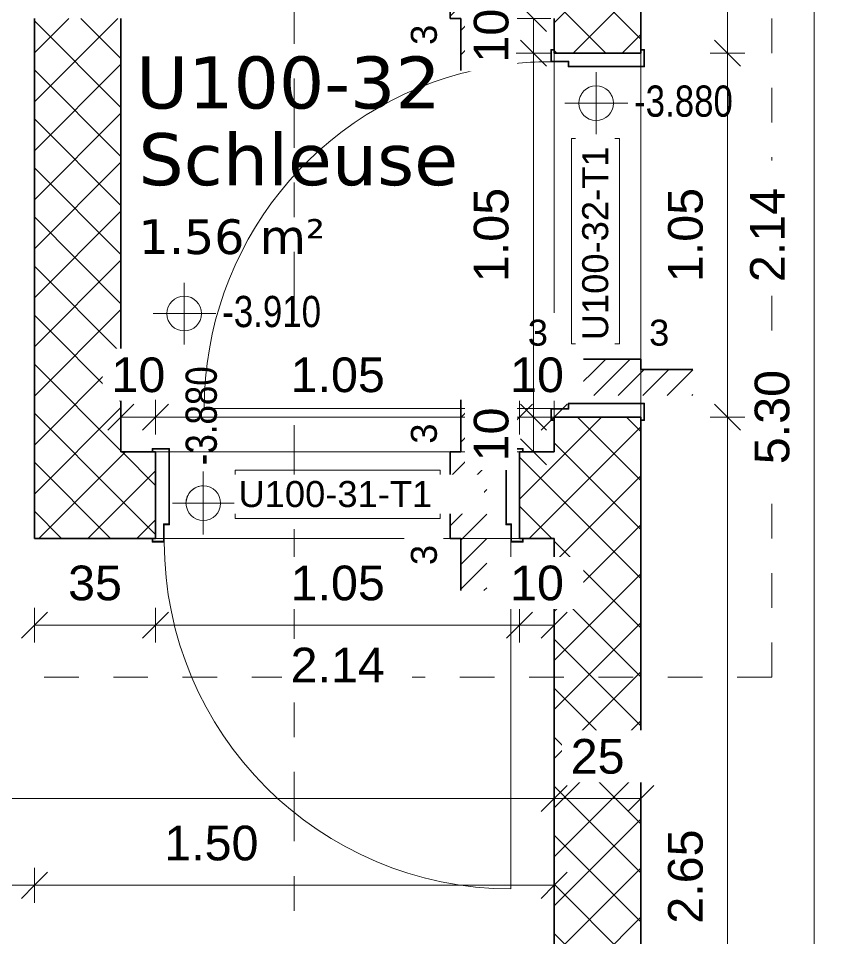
# Model space of a CAD drawing. Header units: metres. Extents: x -85.4 to -16.9, y -4 to 38.1.
# Drawn here: x -59.504 to -57.158, y 25.651 to 28.302 of the extents above; entities that cross this region are included whole.
import ezdxf

# ---------------------------------------------------------------- set-up
doc = ezdxf.new("R2010")
doc.units = ezdxf.units.M
for name, pattern in [('_Rasterlinie_', [0.375, 0.2, -0.05, 0.075, -0.05]), ('Grundrissdarstellung Sturz', [0.25, 0.15, -0.05, 0, -0.05]), ('Strichpunkt - Fein', [0.2, 0.1, -0.05, 0, -0.05])]:
    doc.linetypes.add(name, pattern=pattern)
for name, color, linetype, lineweight in [('A-____-____-DIMS', 7, 'Continuous', 5), ('A-____-____-DIMS-50', 7, 'Continuous', 5), ('A-____-NOTE-TEXT', 7, 'Continuous', 9), ('A-AREA-____-IDEN', 7, 'Continuous', 5), ('A-DETL-GENF-OTLN', 7, 'Continuous', 9), ('A-DOOR-____-IDEN', 7, 'Continuous', 5), ('A-DOOR-____-OTLN', 7, 'Continuous', 9), ('A-DOOR-FRAM-MCUT', 7, 'Continuous', 9), ('A-DOOR-OPNG-OTLN', 7, 'Continuous', 9), ('A-WALL-____-MCUT', 7, 'Continuous', 35), ('A-WALL-____-PATT', 7, 'Continuous', 35), ('G-____-____-DIMS', 7, 'Continuous', 5), ('I-WALL-____-OTLN', 7, 'Continuous', 9), ('S-GRID-____-OTLN', 7, 'Continuous', 5)]:
    doc.layers.add(name, color=color, linetype=linetype, lineweight=lineweight)
doc.styles.add('Arial_1', font='arial.ttf', dxfattribs={"height": 0.075})
doc.styles.add('Arial_2', font='arial.ttf', dxfattribs={"height": 0.1})
doc.styles.add('Arial_5', font='arial.ttf', dxfattribs={"width": 0.8, "height": 0.09})
doc.styles.add('Verdana_1', font='verdana.ttf', dxfattribs={"height": 0.1})
doc.styles.add('Verdana_3', font='verdana.ttf', dxfattribs={"height": 0.15})
doc.dimstyles.new('Arial_2_00mm_fein', dxfattribs={"dimscale": 0.3048, "dimtxt": 0.102026, "dimasz": 0.246063, "dimexe": 0.164042, "dimexo": 0.0625, "dimgap": 0.123031, "dimtad": 1, "dimdec": 1, "dimlfac": 100, "dimrnd": 0.5, "dimdsep": 46, "dimtxsty": 'Arial_2', "dimblk1": 'OBLIQUE', "dimblk2": 'OBLIQUE', "dimsah": 1, "dimcen": 0.09, "dimazin": 0, "dimtfac": 1, "dimtdec": 4, "dimtix": 1, "dimtmove": 0, "dimatfit": 3, "dimfxl": 0.164042, "dimfxlon": 1, "dimtvp": 1, "dimtfill": 1, "dimtolj": 1, "dimtzin": 0, "dimarcsym": 2})
doc.dimstyles.new('Arial_2_00mm_fein_2', dxfattribs={"dimscale": 0.3048, "dimtxt": 0.102026, "dimasz": 0.246063, "dimexe": 0.164042, "dimexo": 0.0625, "dimgap": 0.123031, "dimtad": 1, "dimrnd": 0.005, "dimzin": 0, "dimdsep": 46, "dimtxsty": 'Arial_2', "dimblk1": 'OBLIQUE', "dimblk2": 'OBLIQUE', "dimsah": 1, "dimcen": 0.09, "dimazin": 0, "dimtfac": 1, "dimtdec": 4, "dimtix": 1, "dimtmove": 0, "dimatfit": 3, "dimfxl": 0.164042, "dimfxlon": 1, "dimtvp": 1, "dimtfill": 1, "dimtolj": 1, "dimtzin": 0, "dimarcsym": 2})
doc.dimstyles.new('SUB_Rohbau_fein', dxfattribs={"dimscale": 0.3048, "dimtxt": 0.102026, "dimasz": 0.246063, "dimexe": 0.164042, "dimexo": 0.0625, "dimgap": 0.123031, "dimtad": 1, "dimrnd": 0.005, "dimzin": 0, "dimdsep": 46, "dimtxsty": 'Arial_2', "dimblk1": 'OBLIQUE', "dimblk2": 'OBLIQUE', "dimsah": 1, "dimcen": 0.09, "dimazin": 0, "dimtfac": 1, "dimtdec": 4, "dimtix": 1, "dimtmove": 0, "dimatfit": 3, "dimfxl": 0.164042, "dimfxlon": 1, "dimtvp": 1, "dimtfill": 1, "dimtolj": 1, "dimtzin": 0, "dimarcsym": 2})
doc.dimstyles.new('SUB_Rohbau_fein_1', dxfattribs={"dimscale": 0.3048, "dimtxt": 0.102026, "dimasz": 0.246063, "dimexe": 0.164042, "dimexo": 0.0625, "dimgap": 0.123031, "dimtad": 1, "dimrnd": 0.005, "dimzin": 0, "dimdsep": 46, "dimtxsty": 'Arial_2', "dimblk1": 'OBLIQUE', "dimblk2": 'OBLIQUE', "dimsah": 1, "dimcen": 0.09, "dimazin": 0, "dimtfac": 1, "dimtdec": 4, "dimtix": 1, "dimtmove": 2, "dimatfit": 3, "dimfxl": 0.164042, "dimfxlon": 1, "dimtvp": 1, "dimtfill": 1, "dimtolj": 1, "dimtzin": 0, "dimarcsym": 2})
doc.dimstyles.new('SUB_Rohbau_fein_2', dxfattribs={"dimscale": 0.3048, "dimtxt": 0.102026, "dimasz": 0.246063, "dimexe": 0.164042, "dimexo": 0.0625, "dimgap": 0.123031, "dimtad": 1, "dimdec": 1, "dimlfac": 100, "dimrnd": 0.5, "dimdsep": 46, "dimtxsty": 'Arial_2', "dimblk1": 'OBLIQUE', "dimblk2": 'OBLIQUE', "dimsah": 1, "dimcen": 0.09, "dimazin": 0, "dimtfac": 1, "dimtdec": 4, "dimtix": 1, "dimtmove": 0, "dimatfit": 3, "dimfxl": 0.164042, "dimfxlon": 1, "dimtvp": 1, "dimtfill": 1, "dimtolj": 1, "dimtzin": 0, "dimarcsym": 2})
pattern_1 = [(45, (-1.5, -0.67223), (-0.07071068, 0.07071068), []), (135, (-1.5, -0.67223), (-0.07071068, -0.07071068), [])]

# ---------------------------------------------------------------- blocks, each defined once
blk = doc.blocks.new('TU DF 1 - Stahlzarge - stumpf einschlagend - ML - 1050 x 2140 - EI30-selbstschliessend-32256515--01_UG_OK_FFB_AF_lo')
at = {"layer": 'A-DOOR-____-OTLN', "linetype": 'Grundrissdarstellung Sturz'}
for p, q in [((-0.525, 0.125), (0.3575, 0.125)), ((0.3575, 0.125), (0.4625, 0.125)), ((0.4625, 0.125), (0.525, 0.125)), ((-0.525, -0.125), (0.3575, -0.125)), ((0.3575, -0.125), (0.4625, -0.125)), ((0.4625, -0.125), (0.525, -0.125))]:
    blk.add_line(p, q, dxfattribs=at)
at = {"layer": 'A-DOOR-FRAM-MCUT'}
for p, q in [((-0.535, 0.135), (-0.485, 0.135)), ((-0.535, 0.125), (-0.535, 0.135)), ((-0.533, 0.133), (-0.533, 0.125)), ((-0.487, 0.133), (-0.533, 0.133)), ((-0.487, -0.083), (-0.487, 0.133)), ((-0.485, 0.135), (-0.485, -0.085)), ((0.485, 0.135), (0.535, 0.135)), ((0.485, -0.085), (0.485, 0.135)), ((0.487, 0.133), (0.487, -0.083)), ((0.533, 0.133), (0.487, 0.133)), ((0.533, 0.125), (0.533, 0.133)), ((0.535, 0.135), (0.535, 0.125)), ((-0.502, -0.083), (-0.487, -0.083)), ((-0.502, -0.133), (-0.502, -0.083)), ((-0.5, -0.085), (-0.5, -0.135)), ((-0.485, -0.085), (-0.5, -0.085)), ((0.5, -0.085), (0.485, -0.085)), ((0.487, -0.083), (0.502, -0.083)), ((0.5, -0.135), (0.5, -0.085)), ((0.502, -0.083), (0.502, -0.133)), ((-0.535, -0.135), (-0.535, -0.125)), ((-0.533, -0.125), (-0.533, -0.133)), ((0.533, -0.133), (0.533, -0.125)), ((0.535, -0.125), (0.535, -0.135)), ((-0.5, -0.135), (-0.535, -0.135)), ((-0.533, -0.133), (-0.502, -0.133)), ((0.535, -0.135), (0.5, -0.135)), ((0.502, -0.133), (0.533, -0.133))]:
    blk.add_line(p, q, dxfattribs=at)
at = {"layer": 'A-DOOR-OPNG-OTLN'}
for p, q in [((0.5, -0.135), (0.5, -0.32)), ((0.5, -0.32), (0.5, -0.395)), ((0.5, -0.395), (0.5, -1.135))]:
    blk.add_line(p, q, dxfattribs=at)
for start, end in [(180, 190.6803), (190.6803, 192.5554), (192.5554, 270)]:
    blk.add_arc((0.5, -0.135), 1, start, end, dxfattribs=at)
blk = doc.blocks.new('TU DF 1 - Stahlzarge - stumpf einschlagend - ML - 1050 x 2140 - EI30-selbstschliessend-V20--01_UG_OK_FFB_AF_lo')
at = {"layer": 'A-DOOR-____-OTLN', "linetype": 'Grundrissdarstellung Sturz'}
for p, q in [((-0.525, 0.125), (0.325, 0.125)), ((0.325, 0.125), (0.43, 0.125)), ((0.43, 0.125), (0.525, 0.125)), ((-0.525, -0.125), (0.325, -0.125)), ((0.325, -0.125), (0.43, -0.125)), ((0.43, -0.125), (0.525, -0.125))]:
    blk.add_line(p, q, dxfattribs=at)
at = {"layer": 'A-DOOR-FRAM-MCUT'}
for p, q in [((-0.535, 0.135), (-0.485, 0.135)), ((-0.535, 0.125), (-0.535, 0.135)), ((-0.533, 0.133), (-0.533, 0.125)), ((-0.487, 0.133), (-0.533, 0.133)), ((-0.487, -0.083), (-0.487, 0.133)), ((-0.485, 0.135), (-0.485, -0.085)), ((0.485, 0.135), (0.535, 0.135)), ((0.485, -0.085), (0.485, 0.135)), ((0.487, 0.133), (0.487, -0.083)), ((0.533, 0.133), (0.487, 0.133)), ((0.533, 0.125), (0.533, 0.133)), ((0.535, 0.135), (0.535, 0.125)), ((-0.502, -0.083), (-0.487, -0.083)), ((-0.502, -0.133), (-0.502, -0.083)), ((-0.5, -0.085), (-0.5, -0.135)), ((-0.485, -0.085), (-0.5, -0.085)), ((0.5, -0.085), (0.485, -0.085)), ((0.487, -0.083), (0.502, -0.083)), ((0.5, -0.135), (0.5, -0.085)), ((0.502, -0.083), (0.502, -0.133)), ((-0.535, -0.135), (-0.535, -0.125)), ((-0.533, -0.125), (-0.533, -0.133)), ((0.533, -0.133), (0.533, -0.125)), ((0.535, -0.125), (0.535, -0.135)), ((-0.5, -0.135), (-0.535, -0.135)), ((-0.533, -0.133), (-0.502, -0.133)), ((0.535, -0.135), (0.5, -0.135)), ((0.502, -0.133), (0.533, -0.133))]:
    blk.add_line(p, q, dxfattribs=at)
at = {"layer": 'A-DOOR-OPNG-OTLN'}
blk.add_line((0.5, -0.135), (0.5, -1.135), dxfattribs=at)
blk.add_arc((0.5, -0.135), 1, 180, 270, dxfattribs=at)
blk = doc.blocks.new('DE_Türschwelle_Schnitt - DE_Türschwelle_Schnitt_3cm-21229561--01_UG_OK_FFB_AF_lo')
at = {"layer": 'A-DETL-GENF-OTLN'}
h = blk.add_hatch(dxfattribs=at)
h.set_pattern_fill('FP_11', color=256, style=0, pattern_type=2)
h.set_pattern_definition([(315, (-29.099, -56.728), (0.03535534, 0.03535534), [])])
h.paths.add_polyline_path([(-0.275, -0.075), (0.275, -0.075), (0.275, 0), (0.125, 0), (0.125, 0.03), (-0.125, 0.03), (-0.125, 0), (-0.275, 0), (-0.275, -0.0362)])
at = {"layer": 'A-DETL-GENF-OTLN', "lineweight": 35}
for p, q in [((0.125, 0.03), (-0.125, 0.03)), ((-0.125, 0.03), (-0.125, 0)), ((0.125, 0), (0.125, 0.03)), ((-0.125, 0), (-0.275, 0)), ((0.275, 0), (0.125, 0))]:
    blk.add_line(p, q, dxfattribs=at)
blk = doc.blocks.new('DE_Türschwelle_Schnitt - DE_Türschwelle_Schnitt_3cm-V27--01_UG_OK_FFB_AF_lo')
at = {"layer": 'A-DETL-GENF-OTLN'}
h = blk.add_hatch(dxfattribs=at)
h.set_pattern_fill('FP_12', color=256, style=0, pattern_type=2)
h.set_pattern_definition([(315, (-27.599, -56.728), (0.03535534, 0.03535534), [])])
h.paths.add_polyline_path([(-0.275, -0.0362), (-0.275, -0.075), (0.275, -0.075), (0.275, 0), (0.125, 0), (0.125, 0.03), (-0.125, 0.03), (-0.125, 0), (-0.275, 0)])
at = {"layer": 'A-DETL-GENF-OTLN', "lineweight": 35}
for p, q in [((0.125, 0.03), (-0.125, 0.03)), ((-0.125, 0.03), (-0.125, 0)), ((0.125, 0), (0.125, 0.03)), ((-0.125, 0), (-0.275, 0)), ((0.275, 0), (0.125, 0))]:
    blk.add_line(p, q, dxfattribs=at)
blk = doc.blocks.new('DE_Türschwelle_Schnitt - DE_Türschwelle_Schnitt_3cm-V28--01_UG_OK_FFB_AF_lo')
at = {"layer": 'A-DETL-GENF-OTLN'}
h = blk.add_hatch(dxfattribs=at)
h.set_pattern_fill('FP_13', color=256, style=0, pattern_type=2)
h.set_pattern_definition([(45, (56.333, -27.961), (-0.03535534, 0.03535534), [])])
h.paths.add_polyline_path([(0.275, -0.075), (0.275, 0), (0.125, 0), (0.125, 0.03), (-0.125, 0.03), (-0.125, 0), (-0.275, 0), (-0.275, -0.075)])
at = {"layer": 'A-DETL-GENF-OTLN', "lineweight": 35}
for p, q in [((0.125, 0.03), (-0.125, 0.03)), ((-0.125, 0.03), (-0.125, 0)), ((0.125, 0), (0.125, 0.03)), ((-0.125, 0), (-0.275, 0)), ((0.275, 0), (0.125, 0))]:
    blk.add_line(p, q, dxfattribs=at)
blk = doc.blocks.new('DE_Detailverweis - mit_Rahmen-56961561--01_UG_OK_FFB_AF_lo')
at = {"layer": 'A-DETL-GENF-OTLN', "color": 30, "linetype": 'Strichpunkt - Fein', "true_color": 0xff8000}
for q in [(13.1058, 5.3789), (0, 0)]:
    blk.add_line((13.1058, 0), q, dxfattribs=at)
blk = doc.blocks.new('DIMBLOCK337--01_UG_OK_FFB_AF_lo')
at = {"layer": 'A-____-____-DIMS-50'}
for p, q in [((-57.4579, 27.1516), (-57.4954, 27.1891)), ((-57.4579, 27.1516), (-57.5079, 27.1516)), ((-57.4579, 24.5016), (-57.4579, 27.1516)), ((-57.4579, 27.1516), (-57.4204, 27.1141)), ((-57.4579, 27.1516), (-57.4079, 27.1516)), ((-57.4579, 24.5016), (-57.4954, 24.5391)), ((-57.4579, 24.5016), (-57.5079, 24.5016)), ((-57.4579, 24.5016), (-57.4204, 24.4641)), ((-57.4579, 24.5016), (-57.4079, 24.5016))]:
    blk.add_line(p, q, dxfattribs=at)
at = {"layer": 'A-____-____-DIMS-50', "color": 0, "insert": (-57.6299, 25.6909), "char_height": 0.1, "width": 0.325653, "attachment_point": 1, "rotation": 90, "line_spacing_factor": 0.941778, "style": 'Arial_2', "bg_fill": 3, "box_fill_scale": 1.25, "bg_fill_color": 256, "bg_fill_true_color": 13158600, "bg_fill_transparency": 0}
blk.add_mtext('2.65', dxfattribs=at)
blk = doc.blocks.new('_Oblique')
at = {"color": 0, "linetype": 'ByBlock', "lineweight": -2}
blk.add_line((-0.5, -0.5), (0.5, 0.5), dxfattribs=at)
blk = doc.blocks.new('DIMBLOCK338--01_UG_OK_FFB_AF_lo')
at = {"layer": 'A-____-____-DIMS-50'}
for p, q in [((-57.4579, 28.2016), (-57.4954, 28.2391)), ((-57.4579, 28.2016), (-57.5079, 28.2016)), ((-57.4579, 27.1516), (-57.4579, 28.2016)), ((-57.4579, 28.2016), (-57.4204, 28.1641)), ((-57.4579, 28.2016), (-57.4079, 28.2016)), ((-57.4579, 27.1516), (-57.4954, 27.1891)), ((-57.4579, 27.1516), (-57.5079, 27.1516)), ((-57.4579, 27.1516), (-57.4204, 27.1141)), ((-57.4579, 27.1516), (-57.4079, 27.1516))]:
    blk.add_line(p, q, dxfattribs=at)
at = {"layer": 'A-____-____-DIMS-50', "color": 0, "char_height": 0.1, "width": 0.325653, "attachment_point": 1, "rotation": 90, "line_spacing_factor": 0.941778, "style": 'Arial_2', "bg_fill": 3, "box_fill_scale": 1.25, "bg_fill_color": 256, "bg_fill_true_color": 13158600, "bg_fill_transparency": 0}
for s, insert in [('1.05', (-57.6299, 27.5409)), ('2.14', (-57.3932, 27.5409))]:
    blk.add_mtext(s, dxfattribs=dict(at, insert=insert))
blk = doc.blocks.new('DIMBLOCK339--01_UG_OK_FFB_AF_lo')
at = {"layer": 'A-____-____-DIMS-50'}
for p, q in [((-57.4579, 29.8016), (-57.4954, 29.8391)), ((-57.4579, 29.8016), (-57.5079, 29.8016)), ((-57.4579, 28.2016), (-57.4579, 29.8016)), ((-57.4579, 29.8016), (-57.4204, 29.7641)), ((-57.4579, 29.8016), (-57.4079, 29.8016)), ((-57.4579, 28.2016), (-57.4954, 28.2391)), ((-57.4579, 28.2016), (-57.5079, 28.2016)), ((-57.4579, 28.2016), (-57.4204, 28.1641)), ((-57.4579, 28.2016), (-57.4079, 28.2016))]:
    blk.add_line(p, q, dxfattribs=at)
at = {"layer": 'A-____-____-DIMS-50', "color": 0, "insert": (-57.6299, 28.8659), "char_height": 0.1, "width": 0.325653, "attachment_point": 1, "rotation": 90, "line_spacing_factor": 0.941778, "style": 'Arial_2', "bg_fill": 3, "box_fill_scale": 1.25, "bg_fill_color": 256, "bg_fill_true_color": 13158600, "bg_fill_transparency": 0}
blk.add_mtext('1.60', dxfattribs=at)
blk = doc.blocks.new('DIMBLOCK340--01_UG_OK_FFB_AF_lo')
at = {"layer": 'A-____-____-DIMS-50'}
for p, q in [((-57.2079, 29.8016), (-57.2454, 29.8391)), ((-57.2079, 29.8016), (-57.2579, 29.8016)), ((-57.2079, 24.5016), (-57.2079, 29.8016)), ((-57.2079, 29.8016), (-57.1704, 29.7641)), ((-57.2079, 29.8016), (-57.1579, 29.8016)), ((-57.2079, 24.5016), (-57.2454, 24.5391)), ((-57.2079, 24.5016), (-57.2579, 24.5016)), ((-57.2079, 24.5016), (-57.1704, 24.4641)), ((-57.2079, 24.5016), (-57.1579, 24.5016))]:
    blk.add_line(p, q, dxfattribs=at)
at = {"layer": 'A-____-____-DIMS-50', "color": 0, "insert": (-57.3799, 27.0159), "char_height": 0.1, "width": 0.325653, "attachment_point": 1, "rotation": 90, "line_spacing_factor": 0.941778, "style": 'Arial_2', "bg_fill": 3, "box_fill_scale": 1.25, "bg_fill_color": 256, "bg_fill_true_color": 13158600, "bg_fill_transparency": 0}
blk.add_mtext('5.30', dxfattribs=at)
blk = doc.blocks.new('DIMBLOCK348--01_UG_OK_FFB_AF_lo')
at = {"layer": 'A-____-____-DIMS-50'}
for p, q in [((-61.828, 25.8016), (-61.828, 25.8516)), ((-59.458, 25.8016), (-59.458, 25.8516)), ((-61.828, 25.8016), (-61.7905, 25.8391)), ((-59.458, 25.8016), (-59.4205, 25.8391)), ((-61.828, 25.8016), (-61.8655, 25.7641)), ((-61.828, 25.8016), (-59.458, 25.8016)), ((-61.828, 25.8016), (-61.828, 25.7516)), ((-59.458, 25.8016), (-59.4955, 25.7641)), ((-59.458, 25.8016), (-59.458, 25.7516))]:
    blk.add_line(p, q, dxfattribs=at)
at = {"layer": 'A-____-____-DIMS-50', "color": 0, "insert": (-60.7787, 25.9736), "char_height": 0.1, "width": 0.325653, "attachment_point": 1, "line_spacing_factor": 0.941778, "style": 'Arial_2', "bg_fill": 3, "box_fill_scale": 1.25, "bg_fill_color": 256, "bg_fill_true_color": 13158600, "bg_fill_transparency": 0}
blk.add_mtext('2.37', dxfattribs=at)
blk = doc.blocks.new('DIMBLOCK349--01_UG_OK_FFB_AF_lo')
at = {"layer": 'A-____-____-DIMS-50'}
for p, q in [((-59.458, 25.8016), (-59.458, 25.8516)), ((-57.958, 25.8016), (-57.958, 25.8516)), ((-59.458, 25.8016), (-59.4205, 25.8391)), ((-57.958, 25.8016), (-57.9205, 25.8391)), ((-59.458, 25.8016), (-59.4955, 25.7641)), ((-59.458, 25.8016), (-57.958, 25.8016)), ((-59.458, 25.8016), (-59.458, 25.7516)), ((-57.958, 25.8016), (-57.9955, 25.7641)), ((-57.958, 25.8016), (-57.958, 25.7516))]:
    blk.add_line(p, q, dxfattribs=at)
at = {"layer": 'A-____-____-DIMS-50', "color": 0, "insert": (-59.0832, 25.9736), "char_height": 0.1, "width": 0.325653, "attachment_point": 1, "line_spacing_factor": 0.941778, "style": 'Arial_2', "bg_fill": 3, "box_fill_scale": 1.25, "bg_fill_color": 256, "bg_fill_true_color": 13158600, "bg_fill_transparency": 0}
blk.add_mtext('1.50', dxfattribs=at)
blk = doc.blocks.new('DIMBLOCK350--01_UG_OK_FFB_AF_lo')
at = {"layer": 'A-____-____-DIMS-50'}
for p, q in [((-59.458, 26.5516), (-59.458, 26.6016)), ((-59.458, 26.5516), (-59.4205, 26.5891)), ((-59.108, 26.5516), (-59.108, 26.6016)), ((-59.108, 26.5516), (-59.0705, 26.5891)), ((-59.458, 26.5516), (-59.4955, 26.5141)), ((-59.458, 26.5516), (-59.108, 26.5516)), ((-59.458, 26.5516), (-59.458, 26.5016)), ((-59.108, 26.5516), (-59.1455, 26.5141)), ((-59.108, 26.5516), (-59.108, 26.5016))]:
    blk.add_line(p, q, dxfattribs=at)
at = {"layer": 'A-____-____-DIMS-50', "color": 0, "insert": (-59.3606, 26.7236), "char_height": 0.1, "width": 0.186088, "attachment_point": 1, "line_spacing_factor": 0.941778, "style": 'Arial_2', "bg_fill": 3, "box_fill_scale": 1.25, "bg_fill_color": 256, "bg_fill_true_color": 13158600, "bg_fill_transparency": 0}
blk.add_mtext('35', dxfattribs=at)
blk = doc.blocks.new('DIMBLOCK351--01_UG_OK_FFB_AF_lo')
at = {"layer": 'A-____-____-DIMS-50'}
for p, q in [((-59.108, 26.5516), (-59.108, 26.6016)), ((-59.108, 26.5516), (-59.0705, 26.5891)), ((-58.058, 26.5516), (-58.058, 26.6016)), ((-58.058, 26.5516), (-58.0205, 26.5891)), ((-59.108, 26.5516), (-59.1455, 26.5141)), ((-59.108, 26.5516), (-58.058, 26.5516)), ((-59.108, 26.5516), (-59.108, 26.5016)), ((-58.058, 26.5516), (-58.0955, 26.5141)), ((-58.058, 26.5516), (-58.058, 26.5016))]:
    blk.add_line(p, q, dxfattribs=at)
at = {"layer": 'A-____-____-DIMS-50', "color": 0, "char_height": 0.1, "width": 0.325653, "attachment_point": 1, "line_spacing_factor": 0.941778, "style": 'Arial_2', "bg_fill": 3, "box_fill_scale": 1.25, "bg_fill_color": 256, "bg_fill_true_color": 13158600, "bg_fill_transparency": 0}
for s, insert in [('1.05', (-58.7187, 26.7236)), ('2.14', (-58.7187, 26.4869))]:
    blk.add_mtext(s, dxfattribs=dict(at, insert=insert))
blk = doc.blocks.new('DIMBLOCK352--01_UG_OK_FFB_AF_lo')
at = {"layer": 'A-____-____-DIMS-50'}
for p, q in [((-58.058, 26.5516), (-58.058, 26.6016)), ((-58.058, 26.5516), (-58.0205, 26.5891)), ((-57.958, 26.5516), (-57.958, 26.6016)), ((-57.958, 26.5516), (-57.9205, 26.5891)), ((-58.058, 26.5516), (-58.0955, 26.5141)), ((-58.058, 26.5516), (-57.958, 26.5516)), ((-58.058, 26.5516), (-58.058, 26.5016)), ((-57.958, 26.5516), (-57.9955, 26.5141)), ((-57.958, 26.5516), (-57.958, 26.5016))]:
    blk.add_line(p, q, dxfattribs=at)
at = {"layer": 'A-____-____-DIMS-50', "color": 0, "insert": (-58.0856, 26.7236), "char_height": 0.1, "width": 0.186088, "attachment_point": 1, "line_spacing_factor": 0.941778, "style": 'Arial_2', "bg_fill": 3, "box_fill_scale": 1.25, "bg_fill_color": 256, "bg_fill_true_color": 13158600, "bg_fill_transparency": 0}
blk.add_mtext('10', dxfattribs=at)
blk = doc.blocks.new('DIMBLOCK359--01_UG_OK_FFB_AF_lo')
at = {"layer": 'A-____-____-DIMS-50'}
for p, q in [((-62.708, 26.0516), (-62.708, 26.1016)), ((-62.708, 26.0516), (-62.6705, 26.0891)), ((-57.958, 26.0516), (-57.958, 26.1016)), ((-57.958, 26.0516), (-57.9205, 26.0891)), ((-62.708, 26.0516), (-62.7455, 26.0141)), ((-62.708, 26.0516), (-57.958, 26.0516)), ((-62.708, 26.0516), (-62.708, 26.0016)), ((-57.958, 26.0516), (-57.9955, 26.0141)), ((-57.958, 26.0516), (-57.958, 26.0016))]:
    blk.add_line(p, q, dxfattribs=at)
at = {"layer": 'A-____-____-DIMS-50', "color": 0, "insert": (-60.4687, 26.2236), "char_height": 0.1, "width": 0.325653, "attachment_point": 1, "line_spacing_factor": 0.941778, "style": 'Arial_2', "bg_fill": 3, "box_fill_scale": 1.25, "bg_fill_color": 256, "bg_fill_true_color": 13158600, "bg_fill_transparency": 0}
blk.add_mtext('4.75', dxfattribs=at)
blk = doc.blocks.new('DIMBLOCK360--01_UG_OK_FFB_AF_lo')
at = {"layer": 'A-____-____-DIMS-50'}
for p, q in [((-57.958, 26.0516), (-57.958, 26.1016)), ((-57.958, 26.0516), (-57.9205, 26.0891)), ((-57.708, 26.0516), (-57.708, 26.1016)), ((-57.708, 26.0516), (-57.6705, 26.0891)), ((-57.958, 26.0516), (-57.9955, 26.0141)), ((-57.958, 26.0516), (-57.708, 26.0516)), ((-57.958, 26.0516), (-57.958, 26.0016)), ((-57.708, 26.0516), (-57.7455, 26.0141)), ((-57.708, 26.0516), (-57.708, 26.0016))]:
    blk.add_line(p, q, dxfattribs=at)
at = {"layer": 'A-____-____-DIMS-50', "color": 0, "insert": (-57.9106, 26.2236), "char_height": 0.1, "width": 0.186088, "attachment_point": 1, "line_spacing_factor": 0.941778, "style": 'Arial_2', "bg_fill": 3, "box_fill_scale": 1.25, "bg_fill_color": 256, "bg_fill_true_color": 13158600, "bg_fill_transparency": 0}
blk.add_mtext('25', dxfattribs=at)
blk = doc.blocks.new('DIMBLOCK376--01_UG_OK_FFB_AF_lo')
at = {"layer": 'A-____-____-DIMS-50'}
for p, q in [((-59.208, 27.1518), (-59.208, 27.2018)), ((-59.108, 27.1518), (-59.108, 27.2018)), ((-59.208, 27.1518), (-59.1705, 27.1893)), ((-59.108, 27.1518), (-59.0705, 27.1893)), ((-59.208, 27.1518), (-59.2455, 27.1143)), ((-59.208, 27.1518), (-59.108, 27.1518)), ((-59.208, 27.1518), (-59.208, 27.1018)), ((-59.108, 27.1518), (-59.1455, 27.1143)), ((-59.108, 27.1518), (-59.108, 27.1018))]:
    blk.add_line(p, q, dxfattribs=at)
at = {"layer": 'A-____-____-DIMS-50', "color": 0, "insert": (-59.2356, 27.3238), "char_height": 0.1, "width": 0.186088, "attachment_point": 1, "line_spacing_factor": 0.941778, "style": 'Arial_2', "bg_fill": 3, "box_fill_scale": 1.25, "bg_fill_color": 256, "bg_fill_true_color": 13158600, "bg_fill_transparency": 0}
blk.add_mtext('10', dxfattribs=at)
blk = doc.blocks.new('DIMBLOCK377--01_UG_OK_FFB_AF_lo')
at = {"layer": 'A-____-____-DIMS-50'}
for p, q in [((-59.108, 27.1518), (-59.108, 27.2018)), ((-58.058, 27.1518), (-58.058, 27.2018)), ((-59.108, 27.1518), (-59.0705, 27.1893)), ((-58.058, 27.1518), (-58.0205, 27.1893)), ((-59.108, 27.1518), (-59.1455, 27.1143)), ((-59.108, 27.1518), (-58.058, 27.1518)), ((-59.108, 27.1518), (-59.108, 27.1018)), ((-58.058, 27.1518), (-58.0955, 27.1143)), ((-58.058, 27.1518), (-58.058, 27.1018))]:
    blk.add_line(p, q, dxfattribs=at)
at = {"layer": 'A-____-____-DIMS-50', "color": 0, "insert": (-58.7187, 27.3238), "char_height": 0.1, "width": 0.325653, "attachment_point": 1, "line_spacing_factor": 0.941778, "style": 'Arial_2', "bg_fill": 3, "box_fill_scale": 1.25, "bg_fill_color": 256, "bg_fill_true_color": 13158600, "bg_fill_transparency": 0}
blk.add_mtext('1.05', dxfattribs=at)
blk = doc.blocks.new('DIMBLOCK378--01_UG_OK_FFB_AF_lo')
at = {"layer": 'A-____-____-DIMS-50'}
for p, q in [((-58.058, 27.1518), (-58.058, 27.2018)), ((-57.958, 27.1518), (-57.958, 27.2018)), ((-58.058, 27.1518), (-58.0205, 27.1893)), ((-57.958, 27.1518), (-57.9205, 27.1893)), ((-58.058, 27.1518), (-58.0955, 27.1143)), ((-58.058, 27.1518), (-57.958, 27.1518)), ((-58.058, 27.1518), (-58.058, 27.1018)), ((-57.958, 27.1518), (-57.9955, 27.1143)), ((-57.958, 27.1518), (-57.958, 27.1018))]:
    blk.add_line(p, q, dxfattribs=at)
at = {"layer": 'A-____-____-DIMS-50', "color": 0, "insert": (-58.0856, 27.3238), "char_height": 0.1, "width": 0.186088, "attachment_point": 1, "line_spacing_factor": 0.941778, "style": 'Arial_2', "bg_fill": 3, "box_fill_scale": 1.25, "bg_fill_color": 256, "bg_fill_true_color": 13158600, "bg_fill_transparency": 0}
blk.add_mtext('10', dxfattribs=at)
blk = doc.blocks.new('DIMBLOCK379--01_UG_OK_FFB_AF_lo')
at = {"layer": 'A-____-____-DIMS-50'}
for p, q in [((-58.0182, 28.3016), (-58.0557, 28.3391)), ((-58.0182, 28.3016), (-58.0682, 28.3016)), ((-58.0182, 28.3016), (-58.0182, 28.2016)), ((-58.0182, 28.3016), (-57.9807, 28.2641)), ((-58.0182, 28.3016), (-57.9682, 28.3016)), ((-58.0182, 28.2016), (-58.0557, 28.2391)), ((-58.0182, 28.2016), (-58.0682, 28.2016)), ((-58.0182, 28.2016), (-57.9807, 28.1641)), ((-58.0182, 28.2016), (-57.9682, 28.2016))]:
    blk.add_line(p, q, dxfattribs=at)
at = {"layer": 'A-____-____-DIMS-50', "color": 0, "insert": (-58.1902, 28.174), "char_height": 0.1, "width": 0.186088, "attachment_point": 1, "rotation": 90, "line_spacing_factor": 0.941778, "style": 'Arial_2', "bg_fill": 3, "box_fill_scale": 1.25, "bg_fill_color": 256, "bg_fill_true_color": 13158600, "bg_fill_transparency": 0}
blk.add_mtext('10', dxfattribs=at)
blk = doc.blocks.new('DIMBLOCK380--01_UG_OK_FFB_AF_lo')
at = {"layer": 'A-____-____-DIMS-50'}
for p, q in [((-58.0182, 28.2016), (-58.0557, 28.2391)), ((-58.0182, 28.2016), (-58.0682, 28.2016)), ((-58.0182, 28.2016), (-58.0182, 27.1516)), ((-58.0182, 28.2016), (-57.9807, 28.1641)), ((-58.0182, 28.2016), (-57.9682, 28.2016)), ((-58.0182, 27.1516), (-58.0557, 27.1891)), ((-58.0182, 27.1516), (-58.0682, 27.1516)), ((-58.0182, 27.1516), (-57.9807, 27.1141)), ((-58.0182, 27.1516), (-57.9682, 27.1516))]:
    blk.add_line(p, q, dxfattribs=at)
at = {"layer": 'A-____-____-DIMS-50', "color": 0, "insert": (-58.1902, 27.5409), "char_height": 0.1, "width": 0.325653, "attachment_point": 1, "rotation": 90, "line_spacing_factor": 0.941778, "style": 'Arial_2', "bg_fill": 3, "box_fill_scale": 1.25, "bg_fill_color": 256, "bg_fill_true_color": 13158600, "bg_fill_transparency": 0}
blk.add_mtext('1.05', dxfattribs=at)
blk = doc.blocks.new('DIMBLOCK381--01_UG_OK_FFB_AF_lo')
at = {"layer": 'A-____-____-DIMS-50'}
for p, q in [((-58.0182, 27.1516), (-58.0557, 27.1891)), ((-58.0182, 27.1516), (-58.0682, 27.1516)), ((-58.0182, 27.1516), (-58.0182, 27.0516)), ((-58.0182, 27.1516), (-57.9807, 27.1141)), ((-58.0182, 27.1516), (-57.9682, 27.1516)), ((-58.0182, 27.0516), (-58.0557, 27.0891)), ((-58.0182, 27.0516), (-58.0682, 27.0516)), ((-58.0182, 27.0516), (-57.9807, 27.0141)), ((-58.0182, 27.0516), (-57.9682, 27.0516))]:
    blk.add_line(p, q, dxfattribs=at)
at = {"layer": 'A-____-____-DIMS-50', "color": 0, "insert": (-58.1902, 27.024), "char_height": 0.1, "width": 0.186088, "attachment_point": 1, "rotation": 90, "line_spacing_factor": 0.941778, "style": 'Arial_2', "bg_fill": 3, "box_fill_scale": 1.25, "bg_fill_color": 256, "bg_fill_true_color": 13158600, "bg_fill_transparency": 0}
blk.add_mtext('10', dxfattribs=at)
blk = doc.blocks.new('Höhenkoten - Kreuz leer-8422377--01_UG_OK_FFB_AF_lo')
at = {"layer": 'G-____-____-DIMS'}
for p, q in [((0, 0.0024), (0, 0.003182)), ((0, 0.0029), (0, -0.0001)), ((0, 0.0024), (0, 0.0014)), ((0, 0.0014), (0, 0.0024)), ((-0.001, 0.0014), (-0.0018, 0.0014)), ((-0.0015, 0.0014), (0.0015, 0.0014)), ((0, 0.0014), (-0.001, 0.0014)), ((-0.001, 0.0014), (0, 0.0014)), ((0, 0.0004), (0, 0.0014)), ((0, 0.0014), (0.001, 0.0014)), ((0.001, 0.0014), (0, 0.0014)), ((0, 0.0014), (0, 0.0004)), ((0.001, 0.0014), (0.001826, 0.0014)), ((0, 0.0004), (0, -0.000388))]:
    blk.add_line(p, q, dxfattribs=at)
for start, end in [(360, 180), (90, 180), (360, 90), (180, 270), (180, 360), (270, 360)]:
    blk.add_arc((0, 0.0014), 0.001, start, end, dxfattribs=at)

msp = doc.modelspace()

# ---------------------------------------------------------------- hatches: boundary and pattern name
at = {"layer": 'A-WALL-____-PATT', "lineweight": 9}
h = msp.add_hatch(dxfattribs=at)
h.set_pattern_fill('FP_1', color=256, style=0, pattern_type=2)
h.set_pattern_definition(pattern_1)
h.paths.add_polyline_path([(-57.958, 24.5016), (-57.708, 24.5016), (-57.708, 27.1516), (-57.958, 27.1516), (-57.958, 24.7516)])
h.paths.add_polyline_path([(-57.958, 28.2016), (-57.708, 28.2016), (-57.708, 29.8016), (-57.958, 29.8016), (-57.958, 28.3016)])
h = msp.add_hatch(dxfattribs=at)
h.set_pattern_fill('FP_1', color=256, style=0, pattern_type=2)
h.set_pattern_definition(pattern_1)
h.paths.add_polyline_path([(-59.208, 26.8016), (-59.208, 28.3016), (-59.458, 28.3016), (-59.458, 26.8016)])
h = msp.add_hatch(dxfattribs=at)
h.set_pattern_fill('FP_1', color=256, style=0, pattern_type=2)
h.set_pattern_definition(pattern_1)
h.paths.add_polyline_path([(-59.108, 26.8016), (-59.108, 27.0516), (-59.208, 27.0516), (-59.208, 26.8016)])
h.paths.add_polyline_path([(-57.958, 26.8016), (-57.958, 27.0516), (-58.058, 27.0516), (-58.058, 26.8016)])

# ---------------------------------------------------------------- linework, layer by layer
at = {"layer": 'A-DOOR-____-IDEN', "flags": 128}
for points in [[(-57.9084, 27.3633), (-57.9084, 27.9553), (-57.7694, 27.9553), (-57.7694, 27.3633)], [(-58.8791, 26.9984), (-58.2871, 26.9984), (-58.2871, 26.8594), (-58.8791, 26.8594)]]:
    msp.add_lwpolyline(points, close=True, dxfattribs=at)
at = {"layer": 'A-WALL-____-MCUT'}
for p, q in [((-57.708, 28.2016), (-57.708, 29.8016)), ((-59.458, 28.3016), (-59.458, 26.8016)), ((-59.208, 27.0516), (-59.208, 28.3016)), ((-57.958, 28.3016), (-57.958, 28.2016)), ((-57.958, 28.2016), (-57.708, 28.2016)), ((-57.708, 27.1516), (-57.958, 27.1516)), ((-57.958, 27.1516), (-57.958, 27.0516)), ((-57.708, 24.5016), (-57.708, 27.1516)), ((-59.108, 27.0516), (-59.208, 27.0516)), ((-59.108, 26.8016), (-59.108, 27.0516)), ((-57.958, 27.0516), (-58.058, 27.0516)), ((-58.058, 27.0516), (-58.058, 26.8016)), ((-59.458, 26.8016), (-59.108, 26.8016)), ((-58.058, 26.8016), (-57.958, 26.8016)), ((-57.958, 26.8016), (-57.958, 24.7516))]:
    msp.add_line(p, q, dxfattribs=at)
at = {"layer": 'I-WALL-____-OTLN'}
for p, q in [((-57.958, 28.1786), (-57.958, 28.2016)), ((-57.708, 28.2016), (-57.708, 28.1636)), ((-57.958, 27.1766), (-57.958, 28.1766)), ((-57.708, 28.1616), (-57.708, 27.1915)), ((-57.958, 27.1516), (-57.958, 27.1746)), ((-57.708, 27.1896), (-57.708, 27.1516)), ((-59.108, 27.0516), (-59.07, 27.0516)), ((-59.0681, 27.0516), (-58.0979, 27.0516)), ((-58.096, 27.0516), (-58.058, 27.0516)), ((-59.085, 26.8016), (-59.108, 26.8016)), ((-58.083, 26.8016), (-59.083, 26.8016)), ((-58.058, 26.8016), (-58.081, 26.8016))]:
    msp.add_line(p, q, dxfattribs=at)
at = {"layer": 'S-GRID-____-OTLN', "color": 8, "linetype": '_Rasterlinie_', "true_color": 0x808080}
msp.add_line((-58.708, -3.5715), (-58.708, 33.6425), dxfattribs=at)

# ---------------------------------------------------------------- block references
at = {"layer": 'A-DETL-GENF-OTLN', "rotation": 89.9999999999999}
for name, p in [('DE_Türschwelle_Schnitt - DE_Türschwelle_Schnitt_3cm-21229561--01_UG_OK_FFB_AF_lo', (-58.228, 28.4266)), ('DE_Türschwelle_Schnitt - DE_Türschwelle_Schnitt_3cm-V27--01_UG_OK_FFB_AF_lo', (-58.228, 26.9266))]:
    msp.add_blockref(name, p, dxfattribs=at)
at = {"layer": 'A-DETL-GENF-OTLN'}
msp.add_blockref('DE_Türschwelle_Schnitt - DE_Türschwelle_Schnitt_3cm-V28--01_UG_OK_FFB_AF_lo', (-57.833, 27.2891), dxfattribs=at)
at = {"layer": 'A-DOOR-____-OTLN', "rotation": 269.9999999999999}
msp.add_blockref('TU DF 1 - Stahlzarge - stumpf einschlagend - ML - 1050 x 2140 - EI30-selbstschliessend-32256515--01_UG_OK_FFB_AF_lo', (-57.833, 27.6766), dxfattribs=at)
at = {"layer": 'A-DOOR-____-OTLN'}
msp.add_blockref('TU DF 1 - Stahlzarge - stumpf einschlagend - ML - 1050 x 2140 - EI30-selbstschliessend-V20--01_UG_OK_FFB_AF_lo', (-58.583, 26.9266), dxfattribs=at)

# ---------------------------------------------------------------- texts
at = {"layer": 'A-AREA-____-IDEN', "attachment_point": 1}
for s, insert, char_height, width, style in [('Schleuse', (-59.1577, 27.9706), 0.15, 1.098312, 'Verdana_3'), ('1.56 m²', (-59.1572, 27.7221), 0.1, 0.709493, 'Verdana_1')]:
    msp.add_mtext(s, dxfattribs=dict(at, insert=insert, char_height=char_height, width=width, style=style))
at = {"layer": 'G-____-____-DIMS', "insert": (-58.916, 27.5013), "char_height": 0.09, "width": 0.337157, "attachment_point": 1, "line_spacing_factor": 0.941778, "style": 'Arial_5'}
msp.add_mtext('-3.910', dxfattribs=at)

# ---------------------------------------------------------------- dimensions: what is measured, and where the dimension line sits
at = {"layer": 'A-____-____-DIMS'}
dim = msp.add_linear_dim(base=(-59.458, 25.8016), p1=(-61.828, 25.8516), p2=(-59.458, 25.8516), dimstyle='SUB_Rohbau_fein', override={"dimpost": '<>', "dimfxl": 2.37}, dxfattribs=at)
dim.commit()
dim.dimension.update_dxf_attribs({"geometry": 'DIMBLOCK348--01_UG_OK_FFB_AF_lo', "text_midpoint": (-60.643, 25.8901)})

# ---------------------------------------------------------------- next in the draw order: texts
at = {"layer": 'A-____-NOTE-TEXT', "lineweight": 5, "char_height": 0.075, "width": 0.072152, "attachment_point": 1, "rotation": 90, "style": 'Arial_1', "bg_fill": 3, "box_fill_scale": 1.25, "bg_fill_color": 256, "bg_fill_true_color": 13158600, "bg_fill_transparency": 0}
for insert in [(-58.3717, 28.2251), (-58.3717, 27.0751), (-58.3717, 26.7251)]:
    msp.add_mtext('3', dxfattribs=dict(at, insert=insert))
at = {"layer": 'A-____-NOTE-TEXT', "lineweight": 5, "char_height": 0.075, "width": 0.072152, "attachment_point": 1, "style": 'Arial_1', "bg_fill": 3, "box_fill_scale": 1.25, "bg_fill_color": 256, "bg_fill_true_color": 13158600, "bg_fill_transparency": 0}
for insert in [(-58.0345, 27.4328), (-57.6845, 27.4328)]:
    msp.add_mtext('3', dxfattribs=dict(at, insert=insert))

# ---------------------------------------------------------------- next in the draw order: dimensions: what is measured, and where the dimension line sits
at = {"layer": 'A-____-____-DIMS'}
dim = msp.add_linear_dim(base=(-57.958, 25.8016), p1=(-59.458, 25.8516), p2=(-57.958, 25.8516), dimstyle='SUB_Rohbau_fein_1', override={"dimpost": '<>', "dimfxl": 1.5}, dxfattribs=at)
dim.commit()
dim.dimension.update_dxf_attribs({"geometry": 'DIMBLOCK349--01_UG_OK_FFB_AF_lo', "text_midpoint": (-58.9204, 25.9069), "dimtype": 160})

# ---------------------------------------------------------------- next in the draw order: block references
at = {"layer": 'A-DETL-GENF-OTLN', "color": 30, "true_color": 0xff8000}
msp.add_blockref('DE_Detailverweis - mit_Rahmen-56961561--01_UG_OK_FFB_AF_lo', (-70.4359, 26.4016), dxfattribs=at)

# ---------------------------------------------------------------- next in the draw order: texts
at = {"layer": 'A-AREA-____-IDEN', "insert": (-59.1648, 28.1918), "char_height": 0.15, "width": 1.074261, "attachment_point": 1, "style": 'Verdana_3'}
msp.add_mtext('U100-32', dxfattribs=at)

# ---------------------------------------------------------------- next in the draw order: dimensions: what is measured, and where the dimension line sits
at = {"layer": 'A-____-____-DIMS'}
dim = msp.add_linear_dim(base=(-57.958, 26.0516), p1=(-62.708, 26.1016), p2=(-57.958, 26.1016), dimstyle='SUB_Rohbau_fein', override={"dimpost": '<>', "dimfxl": 4.75}, dxfattribs=at)
dim.commit()
dim.dimension.update_dxf_attribs({"geometry": 'DIMBLOCK359--01_UG_OK_FFB_AF_lo', "text_midpoint": (-60.333, 26.1399)})

# ---------------------------------------------------------------- next in the draw order: texts
at = {"layer": 'A-DOOR-____-IDEN', "insert": (-57.8775, 27.3733), "char_height": 0.075, "width": 0.689451, "attachment_point": 1, "rotation": 90, "style": 'Arial_1', "bg_fill": 3, "box_fill_scale": 1.25, "bg_fill_color": 256, "bg_fill_true_color": 13158600, "bg_fill_transparency": 0}
msp.add_mtext('U100-32-T1', dxfattribs=at)
at = {"layer": 'A-DOOR-____-IDEN', "insert": (-58.8691, 26.9675), "char_height": 0.075, "width": 0.689451, "attachment_point": 1, "style": 'Arial_1', "bg_fill": 3, "box_fill_scale": 1.25, "bg_fill_color": 256, "bg_fill_true_color": 13158600, "bg_fill_transparency": 0}
msp.add_mtext('U100-31-T1', dxfattribs=at)

# ---------------------------------------------------------------- next in the draw order: dimensions: what is measured, and where the dimension line sits
at = {"layer": 'A-____-____-DIMS'}
for base, p1, p2, dimstyle, override, picture, middle in [((-58.0182, 28.2016), (-57.9682, 28.3016), (-57.9682, 28.2016), 'SUB_Rohbau_fein_2', {"dimpost": '<>', "dimfxl": 0.1}, 'DIMBLOCK379--01_UG_OK_FFB_AF_lo', (-58.1068, 28.2516)), ((-57.4579, 27.1516), (-57.5079, 24.5016), (-57.5079, 27.1516), 'Arial_2_00mm_fein_2', {"dimpost": '<>', "dimfxl": 2.65}, 'DIMBLOCK337--01_UG_OK_FFB_AF_lo', (-57.5464, 25.8266))]:
    dim = msp.add_linear_dim(base=base, p1=p1, p2=p2, angle=90, dimstyle=dimstyle, override=override, dxfattribs=at)
    dim.commit()
    dim.dimension.update_dxf_attribs({"geometry": picture, "text_midpoint": middle})
for base, p1, p2, dimstyle, override, picture, middle in [((-59.108, 27.1518), (-59.208, 27.2018), (-59.108, 27.2018), 'SUB_Rohbau_fein_2', {"dimpost": '<>', "dimfxl": 0.1}, 'DIMBLOCK376--01_UG_OK_FFB_AF_lo', (-59.158, 27.2403)), ((-59.108, 26.5516), (-59.458, 26.6016), (-59.108, 26.6016), 'Arial_2_00mm_fein', {"dimpost": '<>', "dimfxl": 0.35}, 'DIMBLOCK350--01_UG_OK_FFB_AF_lo', (-59.283, 26.6401)), ((-57.708, 26.0516), (-57.958, 26.1016), (-57.708, 26.1016), 'SUB_Rohbau_fein_2', {"dimpost": '<>', "dimfxl": 0.25}, 'DIMBLOCK360--01_UG_OK_FFB_AF_lo', (-57.833, 26.1401))]:
    dim = msp.add_linear_dim(base=base, p1=p1, p2=p2, dimstyle=dimstyle, override=override, dxfattribs=at)
    dim.commit()
    dim.dimension.update_dxf_attribs({"geometry": picture, "text_midpoint": middle})

# ---------------------------------------------------------------- next in the draw order: block references
at = {"layer": 'G-____-____-DIMS', "xscale": 49.99999999999998, "yscale": 49.99999999999998, "zscale": 49.99999999999998}
msp.add_blockref('Höhenkoten - Kreuz leer-8422377--01_UG_OK_FFB_AF_lo', (-57.8374, 27.9869), dxfattribs=at)
at = {"layer": 'G-____-____-DIMS', "xscale": 49.99999999999998, "yscale": 49.99999999999998, "zscale": 49.99999999999998, "rotation": 89.99999999999991}
msp.add_blockref('Höhenkoten - Kreuz leer-8422377--01_UG_OK_FFB_AF_lo', (-58.9005, 26.9034), dxfattribs=at)

# ---------------------------------------------------------------- next in the draw order: dimensions: what is measured, and where the dimension line sits
at = {"layer": 'A-____-____-DIMS'}
dim = msp.add_linear_dim(base=(-57.4579, 28.2016), p1=(-57.5079, 27.1516), p2=(-57.5079, 28.2016), angle=90, text='<>\\X2.14', dimstyle='Arial_2_00mm_fein_2', override={"dimpost": '<>', "dimfxl": 1.05}, dxfattribs=at)
dim.commit()
dim.dimension.update_dxf_attribs({"geometry": 'DIMBLOCK338--01_UG_OK_FFB_AF_lo', "text_midpoint": (-57.4579, 27.6766)})
dim = msp.add_linear_dim(base=(-58.058, 27.1518), p1=(-59.108, 27.2018), p2=(-58.058, 27.2018), dimstyle='SUB_Rohbau_fein', override={"dimpost": '<>', "dimfxl": 1.05}, dxfattribs=at)
dim.commit()
dim.dimension.update_dxf_attribs({"geometry": 'DIMBLOCK377--01_UG_OK_FFB_AF_lo', "text_midpoint": (-58.583, 27.2403)})
dim = msp.add_linear_dim(base=(-58.058, 26.5516), p1=(-59.108, 26.6016), p2=(-58.058, 26.6016), text='<>\\X2.14', dimstyle='Arial_2_00mm_fein_2', override={"dimpost": '<>', "dimfxl": 1.05}, dxfattribs=at)
dim.commit()
dim.dimension.update_dxf_attribs({"geometry": 'DIMBLOCK351--01_UG_OK_FFB_AF_lo', "text_midpoint": (-58.583, 26.5516)})

# ---------------------------------------------------------------- next in the draw order: block references
at = {"layer": 'G-____-____-DIMS', "xscale": 49.99999999999998, "yscale": 49.99999999999998, "zscale": 49.99999999999998}
msp.add_blockref('Höhenkoten - Kreuz leer-8422377--01_UG_OK_FFB_AF_lo', (-59.0255, 27.3802), dxfattribs=at)

# ---------------------------------------------------------------- next in the draw order: texts
at = {"layer": 'G-____-____-DIMS', "insert": (-57.7279, 28.108), "char_height": 0.09, "width": 0.337157, "attachment_point": 1, "line_spacing_factor": 0.941778, "style": 'Arial_5'}
msp.add_mtext('-3.880', dxfattribs=at)
at = {"layer": 'G-____-____-DIMS', "insert": (-59.0216, 27.013), "char_height": 0.09, "width": 0.337157, "attachment_point": 1, "rotation": 90, "line_spacing_factor": 0.941778, "style": 'Arial_5'}
msp.add_mtext('-3.880', dxfattribs=at)

# ---------------------------------------------------------------- next in the draw order: dimensions: what is measured, and where the dimension line sits
at = {"layer": 'A-____-____-DIMS'}
dim = msp.add_linear_dim(base=(-57.4579, 29.8016), p1=(-57.5079, 28.2016), p2=(-57.5079, 29.8016), angle=90, dimstyle='Arial_2_00mm_fein_2', override={"dimpost": '<>', "dimfxl": 1.6}, dxfattribs=at)
dim.commit()
dim.dimension.update_dxf_attribs({"geometry": 'DIMBLOCK339--01_UG_OK_FFB_AF_lo', "text_midpoint": (-57.5464, 29.0016)})
for base, p1, p2, dimstyle, picture, middle in [((-57.958, 27.1518), (-58.058, 27.2018), (-57.958, 27.2018), 'SUB_Rohbau_fein_2', 'DIMBLOCK378--01_UG_OK_FFB_AF_lo', (-58.008, 27.2403)), ((-57.958, 26.5516), (-58.058, 26.6016), (-57.958, 26.6016), 'Arial_2_00mm_fein', 'DIMBLOCK352--01_UG_OK_FFB_AF_lo', (-58.008, 26.6401))]:
    dim = msp.add_linear_dim(base=base, p1=p1, p2=p2, dimstyle=dimstyle, override={"dimpost": '<>', "dimfxl": 0.1}, dxfattribs=at)
    dim.commit()
    dim.dimension.update_dxf_attribs({"geometry": picture, "text_midpoint": middle})

# ---------------------------------------------------------------- next in the draw order: dimensions: what is measured, and where the dimension line sits
for base, p1, p2, override, picture, middle in [((-57.2079, 29.8016), (-57.2579, 24.5016), (-57.2579, 29.8016), {"dimpost": '<>', "dimfxl": 5.3}, 'DIMBLOCK340--01_UG_OK_FFB_AF_lo', (-57.2965, 27.1516)), ((-58.0182, 27.1516), (-57.9682, 28.2016), (-57.9682, 27.1516), {"dimpost": '<>', "dimfxl": 1.05}, 'DIMBLOCK380--01_UG_OK_FFB_AF_lo', (-58.1068, 27.6766))]:
    dim = msp.add_linear_dim(base=base, p1=p1, p2=p2, angle=90, dimstyle='SUB_Rohbau_fein', override=override, dxfattribs=at)
    dim.commit()
    dim.dimension.update_dxf_attribs({"geometry": picture, "text_midpoint": middle})

# ---------------------------------------------------------------- next in the draw order: dimensions: what is measured, and where the dimension line sits
dim = msp.add_linear_dim(base=(-58.0182, 27.0516), p1=(-57.9682, 27.1516), p2=(-57.9682, 27.0516), angle=90, dimstyle='SUB_Rohbau_fein_2', override={"dimpost": '<>', "dimfxl": 0.1}, dxfattribs=at)
dim.commit()
dim.dimension.update_dxf_attribs({"geometry": 'DIMBLOCK381--01_UG_OK_FFB_AF_lo', "text_midpoint": (-58.1068, 27.1016)})

doc.saveas('drawing.dxf')
